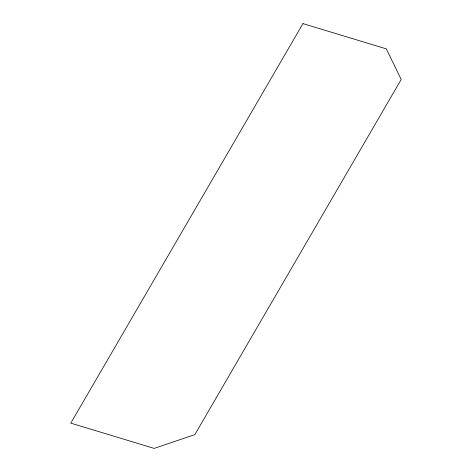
<?xml version="1.0" encoding="UTF-8"?>
<svg xmlns="http://www.w3.org/2000/svg" width="472" height="472" viewBox="0 0 472 472"><rect width="100%" height="100%" fill="white"/><g stroke="black" fill="none" stroke-linecap="round" stroke-linejoin="round"><path stroke-width="0.71" d="M302.959 23.6L70.806 423.136L154.155 448.4L194.836 434.623L401.194 79.479L386.308 48.864L302.959 23.6"/></g></svg>
